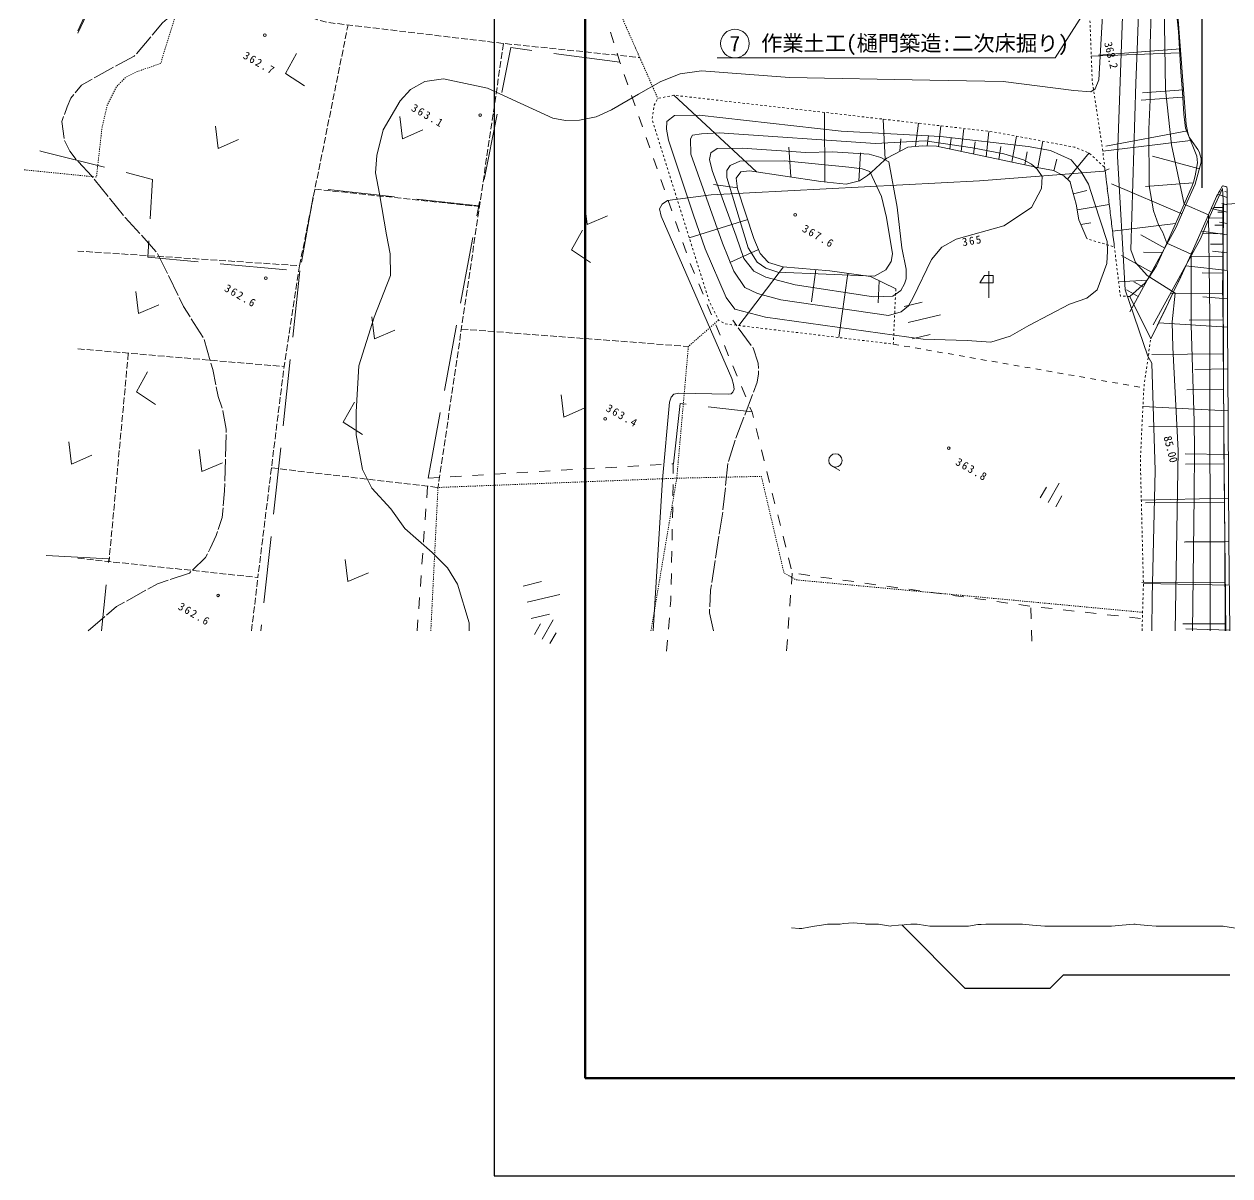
# Model space of a CAD drawing. Header units: millimetres. Extents: x -2078669 to -1085629, y -5987148 to 310365.
# Drawn here: x -1840977 to -1705408, y -1993452 to -1863998 of the extents above; entities that cross this region are included whole.
import ezdxf
from ezdxf.enums import TextEntityAlignment as Align

# ---------------------------------------------------------------- set-up
doc = ezdxf.new("R2010")
doc.units = ezdxf.units.MM
doc.header["$LTSCALE"] = 500
for name, pattern in [('561019', [1, 0.5, -0.5]), ('56201', [2.5, 1.25, -1.25]), ('56301', [0.5, 0.25, -0.25]), ('56302', [2, 1.5, -0.5]), ('57103', [5.5, 5, -0.5])]:
    doc.linetypes.add(name, pattern=pattern)
doc.layers.get('Defpoints').update_dxf_attribs({"color": 153})
for name, color, linetype, lineweight in [('D-BGD', 7, 'Continuous', 13), ('D-BGD-数値図化', 7, 'Continuous', 13), ('D-BYP-STRA', 1, 'Continuous', 25), ('D-BYP-STRC', 1, 'Continuous', 13), ('D-TTL', 2, 'Continuous', 140), ('●予備設計_LP横断', 7, 'Continuous', 13)]:
    doc.layers.add(name, color=color, linetype=linetype, lineweight=lineweight)
doc.styles.add('MS ゴシック', font='MS Gothic.ttf')
doc.dimstyles.new('DIM-500-F', dxfattribs={"dimscale": 500, "dimtxt": 3.5, "dimasz": 2.5, "dimexe": 0, "dimexo": 2, "dimgap": 0.8, "dimtad": 1, "dimdec": 0, "dimzin": 0, "dimdsep": 46, "dimtxsty": 'MS ゴシック', "dimblk": 'OPEN', "dimcen": 0.1, "dimclrd": 256, "dimclre": 256, "dimclrt": 256, "dimaunit": 1, "dimadec": 4, "dimazin": 0, "dimtfac": 1, "dimtdec": 0, "dimtmove": 2, "dimatfit": 3, "dimldrblk": 'OPEN', "dimfxl": 1, "dimtolj": 1, "dimtzin": 0, "dimlwd": -1, "dimlwe": -1, "dimarcsym": 2})

# ---------------------------------------------------------------- blocks, each defined once
blk = doc.blocks.new('M6334')
at = {"layer": '●予備設計_LP横断', "linetype": 'Continuous', "lineweight": 9}
for p, q in [((-1, -1.25), (-1, 0.15)), ((0, -1.25), (0, 1.25)), ((1, -1.25), (1, 0.15))]:
    blk.add_line(p, q, dxfattribs=at)
blk = doc.blocks.new('M6331')
at = {"layer": '●予備設計_LP横断', "linetype": 'Continuous', "lineweight": 9}
blk.add_line((0, -0.75), (1, -0.75), dxfattribs=at)
blk.add_circle((0, 0), 0.75, dxfattribs=at)
blk = doc.blocks.new('M6313')
at = {"layer": 'D-BGD', "flags": 128}
blk.add_lwpolyline([(-1.5, 1), (0, -1), (1.5, 1)], dxfattribs=at)
blk = doc.blocks.new('M6216')
at = {"layer": 'D-BGD-数値図化', "linetype": 'Continuous', "lineweight": 15}
for p, q in [((-0.93, 0.61), (-0.97, -0.33)), ((0.75, -1.3), (-0.75, 1.3))]:
    blk.add_line(p, q, dxfattribs=at)
at = {"layer": 'D-BGD-数値図化', "linetype": 'Continuous', "lineweight": 15, "flags": 128}
for points in [[(0.33, 0.42), (-0.97, -0.33)], [(-0.93, 0.61), (-0.07, 1.11)], [(-0.07, 1.11), (0.33, 0.42)]]:
    blk.add_lwpolyline(points, dxfattribs=at)
blk = doc.blocks.new('M7312')
at = {"layer": '●予備設計_LP横断', "linetype": 'Continuous', "lineweight": 20}
blk.add_circle((0, 0), 0.15, dxfattribs=at)
blk = doc.blocks.new('河川平面')
at = {"layer": 'D-BGD', "linetype": '56302'}
for p, q in [((1500952, -2829649), (1506410, -2802587)), ((1502687, -2821046), (1521184, -2823002)), ((1519151, -2836778), (1544674, -2838728)), ((1476042, -2838996), (1499216, -2840984)), ((1481701, -2839481), (1479535, -2862904)), ((1495557, -2870692), (1496271, -2864694))]:
    blk.add_line(p, q, dxfattribs=at)
at = {"layer": 'D-BGD', "linetype": 'Continuous'}
for p, q in [((1536279, -2804588, 364198), (1535907, -2803395, 364164)), ((1536959, -2806765, 364260), (1529533, -2805785, 363890)), ((1599930, -2805739), (1589971, -2806111)), ((1600003, -2805286), (1590801, -2805983)), ((1537855, -2809331, 364281), (1537443, -2808152, 364271)), ((1600358, -2809885), (1595728, -2810234)), ((1538679, -2811692, 364300), (1538268, -2810511, 364290)), ((1552348, -2819113), (1543041, -2810497)), ((1600248, -2810712), (1595575, -2811046)), ((1523194, -2812631, 363599), (1521700, -2819980, 363550)), ((1539503, -2814052, 364319), (1539091, -2812872, 364309)), ((1560011, -2820220), (1559966, -2812422)), ((1566818, -2817722), (1566568, -2813174)), ((1570229, -2816231), (1570530, -2813633)), ((1572792, -2816281), (1573065, -2813927)), ((1575342, -2816813), (1575642, -2814225)), ((1540327, -2816413, 364338), (1539915, -2815232, 364328)), ((1568460, -2816791), (1568546, -2815375)), ((1571512, -2816184), (1571654, -2815018)), ((1574067, -2816547), (1574210, -2815312)), ((1576744, -2817105), (1576901, -2815747)), ((1578145, -2817398), (1578474, -2814553)), ((1581033, -2818000), (1581583, -2815101)), ((1583974, -2818611), (1584533, -2815660)), ((1601130, -2815569), (1591267, -2816765)), ((1600793, -2814506), (1591622, -2816213)), ((1556179, -2819675), (1555964, -2816336)), ((1563828, -2820145), (1564023, -2816978)), ((1579589, -2817699), (1579809, -2816263)), ((1582503, -2818307), (1582781, -2816843)), ((1587295, -2819939), (1589722, -2816979)), ((1541151, -2818772, 364357), (1540739, -2817592, 364347)), ((1585757, -2818991), (1586113, -2817690)), ((1602128, -2818746), (1596853, -2817328)), ((1511649, -2821898, 363576), (1504192, -2821099, 363613)), ((1541975, -2821133, 364376), (1541563, -2819953, 364366)), ((1550187, -2820891), (1547483, -2820529)), ((1600166, -2823824), (1592236, -2820464)), ((1601445, -2820341), (1596053, -2820746)), ((1502487, -2821874, 363606), (1501170, -2829256, 363495)), ((1542799, -2823493, 364395), (1542386, -2822313, 364385)), ((1587969, -2821589), (1589488, -2821194)), ((1605249, -2821998), (1604193, -2821618)), ((1605244, -2821398), (1604988, -2821297)), ((1520896, -2824032, 363533), (1521104, -2822911, 363530)), ((1588383, -2823370), (1591997, -2822788)), ((1605263, -2823637), (1603453, -2823238)), ((1604849, -2823101), (1603770, -2823092)), ((1604841, -2823638), (1604187, -2823632)), ((1605256, -2822817), (1604639, -2822669)), ((1543622, -2825853, 364414), (1543210, -2824674, 364404)), ((1551345, -2824460), (1544765, -2826519)), ((1588792, -2825030), (1589940, -2824822)), ((1599457, -2824893), (1592357, -2825754)), ((1604834, -2824292), (1603226, -2824279)), ((1604832, -2825098), (1603856, -2825091)), ((1605268, -2824913), (1604388, -2824765)), ((1519067, -2833863, 363562), (1520438, -2826490, 363541)), ((1598245, -2827667), (1595545, -2826185)), ((1605269, -2826189), (1602355, -2825755)), ((1604816, -2826069), (1602488, -2826046)), ((1544447, -2828214, 364433), (1544034, -2827033, 364423)), ((1552557, -2827847), (1549329, -2829298)), ((1604807, -2827229), (1603369, -2827222)), ((1596762, -2830368), (1593390, -2828510)), ((1597985, -2828152), (1595846, -2828141)), ((1604786, -2828670), (1601142, -2828629)), ((1605271, -2828189), (1603605, -2828006)), ((1499505, -2830109, 363487), (1492036, -2829427, 363522)), ((1500994, -2830245, 363480), (1500186, -2837701, 363441)), ((1545357, -2830541, 364461), (1544876, -2829387, 364444)), ((1555363, -2829767), (1550335, -2836373)), ((1558989, -2830089), (1558512, -2833721)), ((1562602, -2830519), (1561576, -2837724)), ((1605273, -2830189), (1600589, -2829676)), ((1604773, -2830497), (1602459, -2830470)), ((1546319, -2832848, 364495), (1545838, -2831694, 364478)), ((1566110, -2831345), (1566031, -2833821)), ((1596248, -2831266), (1593051, -2831480)), ((1595832, -2832047), (1594776, -2831475)), ((1595251, -2833098), (1593944, -2832381)), ((1594315, -2833105), (1596655, -2837882)), ((1604747, -2832812), (1598877, -2832748)), ((1605277, -2833367), (1602521, -2833135)), ((1547280, -2835155, 364529), (1546800, -2834001, 364512)), ((1568937, -2834228), (1570978, -2833732)), ((1569379, -2836049), (1573024, -2835163)), ((1605282, -2836546), (1597532, -2836085)), ((1604777, -2835748), (1600972, -2835786)), ((1517238, -2843695, 363591), (1518609, -2836321, 363569)), ((1548242, -2837462, 364563), (1547762, -2836308, 364546)), ((1569822, -2837872), (1571862, -2837376)), ((1549204, -2839770, 364597), (1548724, -2838616, 364580)), ((1604807, -2839548), (1596785, -2839619)), ((1499916, -2840187, 363428), (1499108, -2847643, 363390)), ((1550167, -2842077, 364631), (1549686, -2840923, 364614)), ((1605313, -2841248), (1601615, -2841332)), ((1551128, -2844384, 364665), (1550648, -2843231, 364648)), ((1604843, -2843560), (1600729, -2843594)), ((1546892, -2845509, 364059), (1551840, -2846092, 364690)), ((1605344, -2845950), (1595780, -2845494)), ((1515410, -2853526, 363620), (1516781, -2846152, 363598)), ((1552601, -2849148, 364687), (1552299, -2847935, 364688)), ((1604877, -2847674), (1596429, -2847743)), ((1498838, -2850129, 363377), (1498030, -2857585, 363338)), ((1553205, -2851575, 364684), (1552903, -2850361, 364685)), ((1605376, -2850857), (1600533, -2850804)), ((1535372, -2852354, 363967), (1536620, -2852281, 363989)), ((1537868, -2852207, 364011), (1539115, -2852133, 364032)), ((1540362, -2852060, 364054), (1541610, -2851986, 364076)), ((1604914, -2851905), (1600580, -2851940)), ((1515410, -2853526, 363620), (1516657, -2853453, 363642)), ((1517905, -2853379, 363663), (1519152, -2853306, 363685)), ((1520400, -2853233, 363707), (1521648, -2853159, 363728)), ((1522896, -2853086, 363750), (1524143, -2853013, 363772)), ((1525391, -2852939, 363794), (1526638, -2852866, 363815)), ((1527886, -2852793, 363837), (1529134, -2852719, 363859)), ((1530382, -2852646, 363880), (1531629, -2852573, 363902)), ((1532877, -2852499, 363924), (1534124, -2852426, 363945)), ((1553809, -2854001, 364681), (1553506, -2852787, 364683)), ((1515252, -2855732, 363629), (1515341, -2854486, 363624)), ((1542962, -2854252, 364146), (1542937, -2855502, 364170)), ((1554413, -2856426, 364679), (1554111, -2855213, 364680)), ((1605408, -2855763), (1595602, -2856010)), ((1604949, -2856239), (1596061, -2856309)), ((1515074, -2858226, 363640), (1515163, -2856979, 363635)), ((1542911, -2856752, 364195), (1542886, -2858001, 364219)), ((1555017, -2858852, 364676), (1554715, -2857639, 364677)), ((1497761, -2860070, 363325), (1496952, -2867526, 363287)), ((1514895, -2860720, 363651), (1514985, -2859472, 363646)), ((1542860, -2859251, 364244), (1542836, -2860500, 364268)), ((1555620, -2861278, 364673), (1555319, -2860065, 364675)), ((1542811, -2861749, 364292), (1542785, -2862999, 364317)), ((1604982, -2860675), (1600428, -2860711)), ((1605441, -2860668), (1600586, -2860677)), ((1514718, -2863213, 363662), (1514807, -2861967, 363656)), ((1556225, -2863704, 364671), (1555923, -2862492, 364672)), ((1514540, -2865707, 363672), (1514629, -2864460, 363667)), ((1542760, -2864249, 364341), (1542735, -2865498, 364366)), ((1556347, -2864197, 364670), (1556256, -2865443, 364640)), ((1558320, -2864471, 364649), (1557082, -2864299, 364662)), ((1479226, -2865509, 363088), (1478678, -2870692, 363137)), ((1526117, -2865659), (1528157, -2865164)), ((1560796, -2864815, 364622), (1559558, -2864643, 364635)), ((1563273, -2865159, 364595), (1562034, -2864987, 364608)), ((1565749, -2865504, 364568), (1564511, -2865332, 364582)), ((1568225, -2865848, 364542), (1566987, -2865676, 364555)), ((1605004, -2865233), (1595670, -2865277)), ((1605497, -2865572), (1595837, -2865363)), ((1514361, -2868201, 363683), (1514450, -2866953, 363678)), ((1526559, -2867481), (1530204, -2866595)), ((1556166, -2866690, 364609), (1556075, -2867936, 364579)), ((1570700, -2866192, 364515), (1569463, -2866019, 364528)), ((1573176, -2866536, 364488), (1571938, -2866364, 364501)), ((1575653, -2866880, 364461), (1574415, -2866708, 364475)), ((1578129, -2867225, 364434), (1576891, -2867053, 364448)), ((1580605, -2867568, 364408), (1579367, -2867396, 364421)), ((1583081, -2867913, 364381), (1581843, -2867740, 364394)), ((1583202, -2869356, 364384), (1583162, -2868106, 364380)), ((1585566, -2868191, 364398), (1584323, -2868054, 364389)), ((1588050, -2868468, 364416), (1586808, -2868330, 364407)), ((1590535, -2868745, 364434), (1589292, -2868607, 364425)), ((1514183, -2870694, 363694), (1514272, -2869447, 363688)), ((1527002, -2869304), (1529042, -2868808)), ((1542535, -2869240, 364371), (1542432, -2870486, 364352)), ((1555984, -2869182, 364548), (1555893, -2870429, 364518)), ((1593019, -2869022, 364452), (1591777, -2868884, 364443)), ((1595503, -2869299, 364470), (1594261, -2869161, 364461)), ((1605024, -2869893), (1600256, -2869920)), ((1496683, -2870012, 363274), (1496609, -2870692, 363270)), ((1583279, -2871855, 364390), (1583240, -2870605, 364387)), ((1605553, -2870600), (1600622, -2870473)), ((1542329, -2871731, 364334), (1542225, -2872977, 364316)), ((1555802, -2871675, 364487), (1555711, -2872921, 364457))]:
    blk.add_line(p, q, dxfattribs=at)
at = {"layer": 'D-BGD', "linetype": '56201'}
blk.add_line((1567716, -2838462), (1595880, -2843378), dxfattribs=at)
at = {"layer": 'D-BGD', "linetype": '56301'}
blk.add_line((1540468, -2870692), (1543369, -2853537), dxfattribs=at)
at = {"layer": 'D-BGD', "linetype": 'Continuous', "flags": 128}
for points, elevation in [([(1520036, -2870692), (1520030, -2869786), (1518730, -2865446), (1517588, -2863595), (1515873, -2861874), (1512785, -2859198), (1511230, -2856972), (1509070, -2854672), (1508039, -2852550), (1507328, -2848672), (1507330, -2846073), (1507633, -2840896), (1509359, -2835443), (1511185, -2830746), (1511151, -2828325), (1510727, -2826185), (1509938, -2821586), (1509493, -2819212), (1509644, -2817275), (1510352, -2814391), (1512284, -2811120), (1513447, -2809841), (1515047, -2808939), (1517134, -2808637), (1522071, -2809701), (1529447, -2813052), (1530861, -2813346), (1532446, -2813303), (1534293, -2812918), (1536032, -2812126), (1539048, -2810372), (1541584, -2808942), (1543764, -2808077), (1546140, -2807744), (1556057, -2808514), (1571816, -2808782), (1580064, -2808936), (1588015, -2809947), (1589942, -2810097), (1590428, -2809759), (1590808, -2808776), (1591696, -2793578)], 363000), ([(1592920, -2817369), (1593566, -2799486)], 364000), ([(1595288, -2801281), (1595145, -2805403), (1594985, -2809136), (1594431, -2827854), (1594934, -2829288), (1596266, -2830738), (1599413, -2832727), (1599069, -2835951), (1599132, -2838861), (1599726, -2850404), (1599394, -2870692)], 365000), ([(1601205, -2738696), (1600819, -2752402), (1600282, -2762864), (1599943, -2767240), (1596557, -2767553), (1596737, -2778596), (1597033, -2793887), (1596801, -2798268), (1596698, -2801298), (1596605, -2804750), (1596599, -2811008), (1596447, -2814317), (1596478, -2820692), (1596952, -2823497), (1597518, -2825046), (1598028, -2825906), (1598453, -2827121), (1601191, -2828349), (1601198, -2836316)], 366000), ([(1603298, -2835363), (1603152, -2823926), (1600406, -2822719), (1598998, -2816058), (1598329, -2809840), (1598049, -2792840), (1598377, -2788050), (1601762, -2787733), (1602661, -2771476), (1603042, -2760850), (1603554, -2748138), (1603478, -2740041)], 367000), ([(1596775, -2870692), (1596802, -2866934), (1597170, -2852663), (1596777, -2840616), (1596317, -2839829), (1593800, -2832351), (1592920, -2817369)], 364000), ([(1609965, -2870692), (1609856, -2857470), (1609831, -2848963), (1609635, -2837536), (1609957, -2834089), (1612007, -2830709), (1615218, -2824951), (1615701, -2823403), (1616094, -2821932), (1604768, -2822778), (1604868, -2849661), (1605095, -2870692)], 368000), ([(1603298, -2835363), (1603352, -2870692)], 367000), ([(1601198, -2836316), (1601533, -2847151), (1601567, -2850329), (1601531, -2855506), (1601358, -2870692)], 366000)]:
    blk.add_lwpolyline(points, dxfattribs=dict(at, elevation=elevation))
at = {"layer": 'D-BGD', "linetype": '561019', "flags": 128}
for points in [[(1594315, -2833105), (1593657, -2833087), (1593245, -2833076), (1591237, -2816520), (1590511, -2811759), (1590076, -2808915), (1589638, -2797190), (1589292, -2787903), (1587476, -2757692), (1587519, -2740005), (1586896, -2733447), (1584831, -2727803), (1583142, -2724109), (1580537, -2721142), (1580880, -2720687), (1582125, -2719028), (1582140, -2719008)], [(1567995, -2832245), (1567974, -2832711), (1567871, -2835006), (1567768, -2837301), (1567716, -2838462), (1548802, -2836189), (1548064, -2835767), (1546959, -2833530), (1540596, -2813201), (1540819, -2811599), (1541239, -2810855), (1543041, -2810497), (1565563, -2813058), (1579038, -2814619), (1588127, -2816341), (1589722, -2816979), (1591491, -2818614), (1592574, -2827541), (1591875, -2827332), (1589592, -2826648), (1589474, -2826612)], [(1595680, -2870692), (1595837, -2865363), (1595490, -2851562), (1595880, -2843378), (1596369, -2839911), (1596655, -2837882), (1598383, -2834339), (1599187, -2832662), (1600028, -2830914), (1601191, -2828349), (1602029, -2826500), (1603152, -2823926), (1604050, -2821868), (1604740, -2820660), (1605039, -2820747), (1605218, -2820799)]]:
    blk.add_lwpolyline(points, dxfattribs=at)
at = {"layer": 'D-BGD', "linetype": 'Continuous', "flags": 128}
for points in [[(1599233, -2797877), (1599793, -2803334), (1600051, -2807845), (1600214, -2810142), (1600362, -2812627), (1600577, -2814198), (1601541, -2816587), (1601839, -2817345), (1601935, -2818079), (1601640, -2819554), (1601477, -2820270), (1601300, -2820669), (1600406, -2822719), (1599288, -2825281), (1598453, -2827121), (1597295, -2829674), (1596467, -2830934), (1596032, -2831595), (1594315, -2833105)], [(1485381, -2785713), (1480032, -2795163), (1477441, -2800172), (1476042, -2803266)], [(1598643, -2790764), (1599233, -2797877), (1599793, -2803334), (1600051, -2807845), (1600214, -2810142), (1600362, -2812627)], [(1601300, -2820669), (1601477, -2820270), (1601640, -2819554), (1601935, -2818079), (1601839, -2817345), (1601541, -2816587), (1600577, -2814198), (1600362, -2812627)], [(1589474, -2826612), (1588565, -2824502), (1588283, -2822751), (1587727, -2820695), (1587601, -2820228), (1586887, -2819551), (1585712, -2818968), (1583903, -2818596), (1583211, -2818454), (1572567, -2816234), (1571006, -2816160), (1569366, -2816310), (1566974, -2817581), (1566726, -2817805), (1565263, -2819133), (1564825, -2819531), (1563911, -2820126), (1562415, -2820474), (1559571, -2820173), (1551543, -2818995), (1550560, -2819110), (1550054, -2819821), (1550204, -2821023), (1552049, -2826582), (1552728, -2828272), (1553605, -2829207), (1553679, -2829285), (1555311, -2829762), (1560579, -2830231), (1565139, -2830880), (1567995, -2832245)], [(1597295, -2829674), (1598453, -2827121), (1599288, -2825281), (1600406, -2822719), (1601300, -2820669)], [(1605279, -2836193), (1605268, -2824224), (1605257, -2823006), (1605242, -2821092), (1605218, -2820799), (1605039, -2820747), (1604740, -2820660), (1604050, -2821868)], [(1605218, -2820799), (1605242, -2821092), (1605257, -2823006), (1605268, -2824224), (1605279, -2836193), (1605352, -2847182), (1605440, -2860501), (1605554, -2870692)], [(1604050, -2821868), (1603152, -2823926), (1602029, -2826500), (1601191, -2828349), (1600028, -2830914)], [(1597295, -2829674), (1596467, -2830934), (1596032, -2831595), (1594315, -2833105)], [(1596655, -2837882), (1598383, -2834339), (1599187, -2832662), (1600028, -2830914)], [(1605554, -2870692), (1605440, -2860501), (1605352, -2847182), (1605279, -2836193)]]:
    blk.add_lwpolyline(points, dxfattribs=at)
at = {"layer": 'D-BGD', "linetype": '57103', "flags": 128}
for points, elevation in [([(1477172, -2870692), (1480389, -2867967), (1484971, -2865393), (1488582, -2864193), (1490390, -2862448), (1490901, -2861451), (1491577, -2859965), (1492253, -2857970), (1492523, -2854950), (1492706, -2848007), (1492343, -2845971), (1491818, -2844356), (1491196, -2841336), (1490209, -2837875), (1487912, -2834245), (1484986, -2828256), (1481365, -2824222), (1477611, -2819585), (1476055, -2817947), (1475124, -2816767), (1474521, -2815562), (1474237, -2813430), (1474818, -2811802), (1475257, -2810826), (1476458, -2809344), (1478073, -2808418), (1482363, -2806108), (1485565, -2802358), (1489241, -2799156), (1490166, -2797637), (1493717, -2792408), (1495727, -2790693), (1496990, -2790207), (1498678, -2790410), (1515296, -2793779), (1523090, -2795880), (1526242, -2797376), (1532639, -2801346), (1534483, -2801833), (1535345, -2801857), (1536115, -2801690), (1536414, -2801377), (1536811, -2800496), (1536775, -2798251), (1531411, -2785253), (1530397, -2780634), (1531536, -2779067), (1532905, -2778516), (1534675, -2777962), (1556794, -2782089), (1584092, -2789157), (1586463, -2789792), (1587876, -2790125), (1589173, -2790027), (1589943, -2788823)], 362500), ([(1547501, -2870692), (1547045, -2868676), (1547178, -2866135), (1548536, -2857356), (1549125, -2851888), (1549883, -2849389), (1552425, -2842743), (1552551, -2841793), (1552539, -2840606), (1551944, -2838901), (1549656, -2835763)], 363500)]:
    blk.add_lwpolyline(points, dxfattribs=dict(at, elevation=elevation))
at = {"layer": 'D-BGD', "linetype": '56301', "flags": 128}
for points in [[(1485703, -2785164), (1493964, -2788518), (1490986, -2797839), (1487805, -2799239), (1487221, -2800790), (1485346, -2806923), (1482689, -2807834), (1481380, -2808500), (1480390, -2809510), (1479330, -2811617), (1478737, -2814200), (1478122, -2819690), (1469989, -2818877)], [(1493964, -2788518), (1506432, -2791732), (1522759, -2794397), (1534814, -2796314), (1539539, -2807008), (1541239, -2810855)], [(1515715, -2870692), (1516524, -2854577), (1543369, -2853537), (1544227, -2843800), (1544674, -2838728), (1545279, -2838199), (1548064, -2835767)], [(1543369, -2853537), (1552883, -2853332), (1555428, -2864192), (1556808, -2864965), (1595742, -2868610)]]:
    blk.add_lwpolyline(points, dxfattribs=at)
at = {"layer": 'D-BGD', "linetype": '56302', "flags": 128}
for points in [[(1490986, -2797839), (1499582, -2801036), (1504093, -2802311), (1523889, -2804673), (1539205, -2806251)], [(1523889, -2804673), (1518157, -2843518), (1516524, -2854577)], [(1476042, -2862530), (1496271, -2864694), (1499216, -2840984), (1500952, -2829649), (1476042, -2828003)], [(1497801, -2852376), (1512690, -2854127), (1516524, -2854577)]]:
    blk.add_lwpolyline(points, dxfattribs=at)
at = {"layer": 'D-BGD', "linetype": 'Continuous'}
for points in [[(1500617, -2805804), (1499359, -2808039), (1501502, -2809448)], [(1532775, -2825650), (1531516, -2827885), (1533660, -2829293)], [(1483875, -2841591), (1482617, -2843827), (1484760, -2845235)], [(1507133, -2844995), (1505875, -2847230), (1508018, -2848638)]]:
    blk.add_lwpolyline(points, dxfattribs=at)
at = {"layer": 'D-BGD', "linetype": 'Continuous', "extrusion": (-0.04947, 0.003309, 0.99877), "elevation": 278492}
blk.add_lwpolyline([(2697279, 1726833), (2697127, 1724474), (2702217, 1723788)], dxfattribs=at)
at = {"layer": 'D-BGD', "linetype": 'Continuous', "extrusion": (0.458205, 0.167983, 0.872829), "elevation": 550692}
blk.add_lwpolyline([(-3164505, -238507), (-3164287, -238511), (-3163257, -238569)], dxfattribs=at)
at = {"layer": 'D-BGD', "linetype": 'Continuous', "flags": 128}
for points, elevation in [([(1587719, -2817760), (1588852, -2819105), (1589665, -2820479), (1590300, -2822461), (1591760, -2826938), (1591808, -2828030), (1591713, -2829409), (1590652, -2832346), (1589479, -2833296), (1587507, -2833992), (1582971, -2836376), (1580871, -2837563), (1578664, -2838241), (1576031, -2838060), (1571076, -2837910), (1553346, -2835452), (1549906, -2834546), (1548938, -2833210), (1546559, -2827737), (1545236, -2823982), (1542426, -2815526), (1542201, -2814310), (1542243, -2813440), (1543122, -2812764), (1545902, -2812722), (1561865, -2814536), (1573016, -2815125), (1582878, -2816256), (1585379, -2816702)], 364000), ([(1580153, -2817060), (1582348, -2817764), (1583269, -2818250), (1583884, -2818809), (1584434, -2819612), (1584379, -2820991), (1583266, -2823091), (1580132, -2825171), (1574798, -2826654), (1573166, -2827575), (1572005, -2828948), (1569962, -2833213), (1569414, -2834163), (1568596, -2834819), (1567182, -2835246), (1555079, -2833480), (1552461, -2832766), (1551025, -2832118), (1549787, -2830275), (1548517, -2827110), (1544958, -2817117), (1544909, -2815384), (1545153, -2814986), (1546143, -2814818), (1548142, -2814723), (1565698, -2815915), (1571316, -2815613), (1576623, -2816402)], 365000), ([(1557874, -2816931), (1560836, -2816870), (1565011, -2817129), (1566312, -2817473), (1567209, -2817958), (1568165, -2823083), (1568662, -2827660), (1569151, -2830030), (1569176, -2831126), (1568961, -2831694), (1568557, -2832457), (1567658, -2833071), (1565476, -2833163), (1556668, -2831783), (1553392, -2830953), (1552035, -2830274), (1550898, -2828849), (1550033, -2826340), (1547342, -2818966), (1547063, -2817707), (1547183, -2816981), (1547925, -2816461), (1550734, -2816434)], 366000), ([(1555511, -2817852), (1562717, -2818560), (1564209, -2818773), (1565081, -2819068), (1566376, -2821860), (1566949, -2824217), (1567615, -2828330), (1567467, -2829186), (1566876, -2830109), (1565604, -2830827), (1554715, -2830386), (1553382, -2829947), (1552413, -2829255), (1551386, -2827660), (1548980, -2819730), (1549015, -2818954), (1549360, -2818402), (1550477, -2817903)], 367000)]:
    blk.add_lwpolyline(points, close=True, dxfattribs=dict(at, elevation=elevation))
at = {"layer": 'D-BGD', "linetype": 'Continuous', "extrusion": (-0.251076, -0.957085, 0.144739), "elevation": 2378871}
blk.add_lwpolyline([(2145822, 19256), (2138576, 18833), (2138336, 18803)], dxfattribs=at)
at = {"layer": 'D-BGD', "linetype": 'Continuous', "extrusion": (-0.062302, -0.011172, 0.997995), "elevation": 301983}
blk.add_lwpolyline([(3041985, 983422), (3037679, 984465), (3036414, 981669)], dxfattribs=at)
at = {"layer": 'D-BGD', "linetype": 'Continuous', "elevation": 364000}
blk.add_lwpolyline([(1591993, -2818779), (1591375, -2819012), (1577397, -2820113), (1547220, -2821683), (1542344, -2822340), (1541725, -2822734), (1541431, -2823246), (1541625, -2824073), (1549542, -2842326), (1549749, -2842988), (1549813, -2843520), (1549682, -2843848), (1549481, -2844056), (1549201, -2844102), (1543596, -2843960), (1543024, -2844093), (1542758, -2844436), (1542552, -2844975), (1541772, -2853696), (1540733, -2870692)], dxfattribs=at)
at = {"layer": 'D-BGD', "linetype": 'Continuous', "extrusion": (-0.1651, 0.015481, 0.986155), "elevation": 54550}
blk.add_lwpolyline([(2670767, 1897526), (2660791, 1896682), (2658841, 1896380)], dxfattribs=at)
at = {"layer": 'D-BGD', "linetype": 'Continuous', "extrusion": (0.004121, -0.007071, 0.999967), "elevation": 389749}
blk.add_lwpolyline([(1519691, -2819745), (1519593, -2820226), (1512624, -2819479)], dxfattribs=at)
at = {"layer": 'D-BGD', "linetype": 'Continuous', "extrusion": (0.003217, -0.015073, 0.999881), "elevation": 410927}
blk.add_lwpolyline([(1488369, -2823326), (1482710, -2822809), (1482818, -2820994)], dxfattribs=at)
at = {"layer": 'D-BGD', "linetype": 'Continuous', "extrusion": (-0.116747, 0.077364, 0.990144), "elevation": -40266}
blk.add_lwpolyline([(1524974, 2884378), (1518919, 2881237), (1518616, 2881844)], dxfattribs=at)
at = {"layer": 'D-BGD', "linetype": 'Continuous', "extrusion": (-0.095119, -0.02527, 0.995145), "elevation": 287232}
blk.add_lwpolyline([(3149781, 801185), (3149132, 801196), (3148536, 801114)], dxfattribs=at)
at = {"layer": 'D-BGD', "linetype": 'Continuous', "extrusion": (-0.021101, 0.019543, 0.999586), "elevation": 275655}
blk.add_lwpolyline([(1044030, 3079027), (1043921, 3079131), (1044741, 3079861)], dxfattribs=at)
at = {"layer": 'D-BGD', "linetype": 'Continuous', "extrusion": (0.004586, 0.00907, 0.999948), "elevation": 343863}
blk.add_lwpolyline([(1470783, -2865464), (1477852, -2865841), (1477808, -2866260)], dxfattribs=at)
at = {"layer": 'D-BGD', "linetype": 'Continuous', "extrusion": (-0.476894, 0.026495, 0.878561), "elevation": -491525}
blk.add_lwpolyline([(2776756, 1667034), (2777260, 1667055), (2778005, 1667032)], dxfattribs=at)
at = {"layer": 'D-BGD', "linetype": 'Continuous'}
for points in [[(1476042, -2803517, 362896), (1479010, -2797135, 362980), (1480962, -2793678, 363030), (1485359, -2785929, 363130), (1488265, -2780793, 363200), (1510570, -2742552, 362910), (1512507, -2738821, 362960), (1513119, -2737374, 362980), (1513758, -2735400, 363010), (1513984, -2733984, 363030), (1513925, -2732842, 363040), (1513548, -2731311, 363070), (1504301, -2702108, 363020), (1499417, -2686947, 362940)], [(1599683, -2801007, 367550), (1600652, -2813768, 368170), (1600732, -2814171, 368170), (1600797, -2814520, 368150), (1600835, -2814715, 368140), (1600981, -2815203, 368140), (1601316, -2815684, 368160), (1601961, -2816608, 368160), (1602086, -2816853, 368160), (1602268, -2817338, 368150), (1602291, -2817478, 368130), (1602327, -2817637, 368130), (1602323, -2818004, 368110), (1601655, -2820492, 368100), (1600561, -2822897, 367870), (1599533, -2825328, 367040), (1594299, -2834834, 364580)], [(1601655, -2820492, 368100), (1602323, -2818004, 368110), (1602327, -2817637, 368130), (1602291, -2817478, 368130), (1602268, -2817338, 368150), (1602086, -2816853, 368160), (1601961, -2816608, 368160), (1601316, -2815684, 368160), (1600981, -2815203, 368140), (1600835, -2814715, 368140), (1600797, -2814520, 368150), (1600732, -2814171, 368170), (1600652, -2813768, 368170), (1599683, -2801007, 367550)], [(1601655, -2820492, 368100), (1600561, -2822897, 367870), (1599533, -2825328, 367040), (1594299, -2834834, 364580)], [(1604736, -2820971, 368260), (1603309, -2824096, 367870), (1602238, -2826641, 367040), (1596925, -2836286, 364580)], [(1604736, -2820971, 368260), (1604850, -2822940, 368310), (1604747, -2832951, 368450), (1604840, -2842923, 368380), (1604984, -2860873, 368450), (1605028, -2870692, 368481)], [(1604747, -2832951, 368450), (1604840, -2842923, 368380), (1604984, -2860873, 368450), (1605028, -2870692, 368481)]]:
    blk.add_polyline3d(points, dxfattribs=at)
at = {"layer": 'D-BGD', "linetype": 'Continuous', "lineweight": 20, "xscale": 1000, "yscale": 1000, "zscale": 1000, "rotation": 330.1091246385173}
for p in [(1497065, -2803738, 362672), (1521264, -2812717, 363096), (1556693, -2823929, 367560), (1497167, -2831061, 362629), (1535324, -2846862, 363418), (1573941, -2850153, 363811), (1491790, -2866702, 362562)]:
    blk.add_blockref('M7312', p, dxfattribs=at)
at = {"layer": 'D-BGD', "linetype": 'Continuous', "lineweight": 9, "xscale": 1000, "yscale": 1000, "zscale": 1000, "rotation": 330.1091246385173}
for name, p in [('M6313', (1513021, -2814509)), ('M6313', (1492312, -2815596)), ('M6313', (1533783, -2824162)), ('M6313', (1483343, -2834156)), ('M6313', (1509876, -2837008)), ('M6313', (1531171, -2845797)), ('M6313', (1475819, -2851078)), ('M6313', (1490481, -2851915)), ('M6331', (1561206, -2851537)), ('M6334', (1585734, -2855166)), ('M6313', (1506896, -2864279)), ('M6334', (1528855, -2870533))]:
    blk.add_blockref(name, p, dxfattribs=at)
at = {"layer": 'D-BGD', "linetype": 'Continuous', "lineweight": 15, "xscale": 1000, "yscale": 1000, "zscale": 1000, "rotation": 330.1091246385173}
blk.add_blockref('M6216', (1578458, -2831762), dxfattribs=at)
at = {"layer": 'D-BGD', "linetype": 'Continuous', "style": 'MS ゴシック'}
for s, rotation, p in [('368.2', 283.66942, (1591410, -2804612)), ('85.00', 284.10912, (1598104, -2848906))]:
    blk.add_text(s, height=900, rotation=rotation, dxfattribs=at).set_placement(p)
at = {"layer": 'D-BGD', "linetype": 'Continuous', "char_height": 900, "attachment_point": 7, "line_spacing_factor": 0.722892, "style": 'MS ゴシック'}
for s, insert, rotation in [('\\T1.284;362.7', (1494515, -2806297), 330.10912), ('\\T1.315;363.1', (1513422, -2812186), 330.10912), ('\\T1.287;367.6', (1557372, -2825757, 367560), 330.10912), ('\\T1.257;365', (1575538, -2827468), 9.29512), ('\\T1.287;362.6', (1492409, -2832456), 330.10912), ('\\T1.281;363.4', (1535317, -2845943), 330.10912), ('\\T1.284;363.8', (1574620, -2851981, -2194), 330.10912), ('\\T1.287;362.6', (1487208, -2868226), 330.10912)]:
    blk.add_mtext(s, dxfattribs=dict(at, insert=insert, rotation=rotation))
blk = doc.blocks.new('_Open')
at = {"color": 0, "linetype": 'ByBlock', "lineweight": -2}
for p, q in [((-1, 0.17), (0, 0)), ((-1, -0.17), (0, 0)), ((0, 0), (-1, 0))]:
    blk.add_line(p, q, dxfattribs=at)

msp = doc.modelspace()

# ---------------------------------------------------------------- linework, layer by layer
at = {"layer": 'D-BGD', "linetype": 'Continuous', "lineweight": 13, "elevation": 708000}
msp.add_lwpolyline([(-1704528.9, -1965649.6), (-1705716.9, -1965443.6), (-1705970.6, -1965418.3), (-1706158.3, -1965399.6), (-1706954.7, -1965399.6), (-1707412.4, -1965399.6), (-1707870.2, -1965399.6), (-1708666.8, -1965399.6), (-1708854.1, -1965399.6), (-1709107.2, -1965399.6), (-1710295.9, -1965399.6), (-1711175.4, -1965399.6), (-1711737.6, -1965399.6), (-1712497.5, -1965399.6), (-1713179.4, -1965399.6), (-1713683.9, -1965399.6), (-1714621.1, -1965306.2), (-1715887.8, -1965180), (-1716062.9, -1965149.6), (-1716192.4, -1965149.6), (-1717504.6, -1965280.4), (-1718700.9, -1965399.6), (-1718946.4, -1965375.2), (-1719278.1, -1965399.6), (-1720388.1, -1965399.6), (-1721209.4, -1965399.6), (-1721829.9, -1965399.6), (-1722519, -1965399.6), (-1723271.6, -1965399.6), (-1723717.9, -1965399.6), (-1724713.4, -1965399.6), (-1726058.8, -1965399.6), (-1726155.1, -1965399.6), (-1726226.4, -1965399.6), (-1727596.9, -1965263.1), (-1728734.9, -1965149.6), (-1729038.6, -1965149.6), (-1729449.1, -1965149.6), (-1730480.4, -1965149.6), (-1731243.4, -1965149.6), (-1731922.1, -1965149.6), (-1732839.4, -1965149.6), (-1733363.9, -1965188.3), (-1733751.9, -1965216.9), (-1734805.6, -1965399.6), (-1736229.7, -1965399.6), (-1736247.4, -1965399.6), (-1736260.4, -1965399.6), (-1737689.1, -1965399.6), (-1738768.9, -1965399.6), (-1739130.9, -1965399.6), (-1739620, -1965314.8), (-1740572.6, -1965149.6), (-1741277.5, -1965149.6), (-1741745.4, -1965196.3), (-1742014.4, -1965223.1), (-1742660.9, -1965287.5), (-1743456.1, -1965366.8), (-1743576.5, -1965399.6), (-1743786, -1965342.4), (-1744897.9, -1965149.6), (-1746294.5, -1965149.6), (-1746339.6, -1965149.6), (-1746400.6, -1965139.1), (-1747781.4, -1965001.4), (-1748803, -1965076.8), (-1749223.1, -1965149.6), (-1749790.9, -1965149.6), (-1750664.9, -1965149.6), (-1751311.5, -1965261.8), (-1752106.6, -1965399.6), (-1752731.9, -1965508.1), (-1753548.3, -1965649.6), (-1753820, -1965649.6), (-1754698.1, -1965562.1)], dxfattribs=at)
at = {"layer": 'D-BYP-STRA', "ltscale": 1500}
for p, q in [((-1735153.5, -1972399.6, 708000), (-1742301.4, -1965251.7, 708000)), ((-1724153.4, -1970899.6, 708000), (-1725653.4, -1972399.6, 708000)), ((-1705404.4, -1970899.6, 708000), (-1724153.4, -1970899.6, 708000)), ((-1725653.4, -1972399.6, 708000), (-1735153.5, -1972399.6, 708000))]:
    msp.add_line(p, q, dxfattribs=at)
at = {"layer": 'D-BYP-STRC'}
msp.add_line((-1725054.3, -1867790.5), (-1763054.3, -1867790.5), dxfattribs=at)
msp.add_circle((-1761058.9, -1866180.5), 1610, dxfattribs=at)
at = {"layer": 'D-TTL'}
for p, q in [((-1777887.6, -1707452.3), (-1777887.6, -1982452.3)), ((-1777887.6, -1982452.3), (-1377887.6, -1982452.3))]:
    msp.add_line(p, q, dxfattribs=at)
at = {"layer": 'Defpoints', "color": 1}
msp.add_lwpolyline([(-1788137.6, -1993452.3), (-1367637.6, -1993452.3), (-1367637.6, -1696452.3), (-1788137.6, -1696452.3)], close=True, dxfattribs=at)
at = {"layer": 'Defpoints', "flags": 128}
msp.add_lwpolyline([(-1710539, -1813554.6), (-1708722.1, -1826318.3, -0.03536351), (-1708552.5, -1828714), (-1708552.5, -1882391.9)], format="xyb", dxfattribs=at)

# ---------------------------------------------------------------- block references
at = {"layer": 'D-BGD'}
msp.add_blockref('河川平面', (-3310965.8, 938500.2), dxfattribs=at)

# ---------------------------------------------------------------- texts
at = {"layer": 'D-BYP-STRC', "style": 'MS ゴシック'}
msp.add_text('7', height=1750, dxfattribs=at).set_placement((-1761058.9, -1866180.5), align=Align.MIDDLE_CENTER)
msp.add_text('作業土工(樋門築造:二次床掘り)', height=1750, dxfattribs=at).set_placement((-1758112.9, -1866144.7), align=Align.MIDDLE_LEFT)

# ---------------------------------------------------------------- leaders
at = {"layer": 'D-BYP-STRC'}
msp.add_leader([(-1711409, -1846373.3), (-1725054.3, -1867790.5)], dimstyle='DIM-500-F', dxfattribs=at)

doc.saveas('drawing.dxf')
